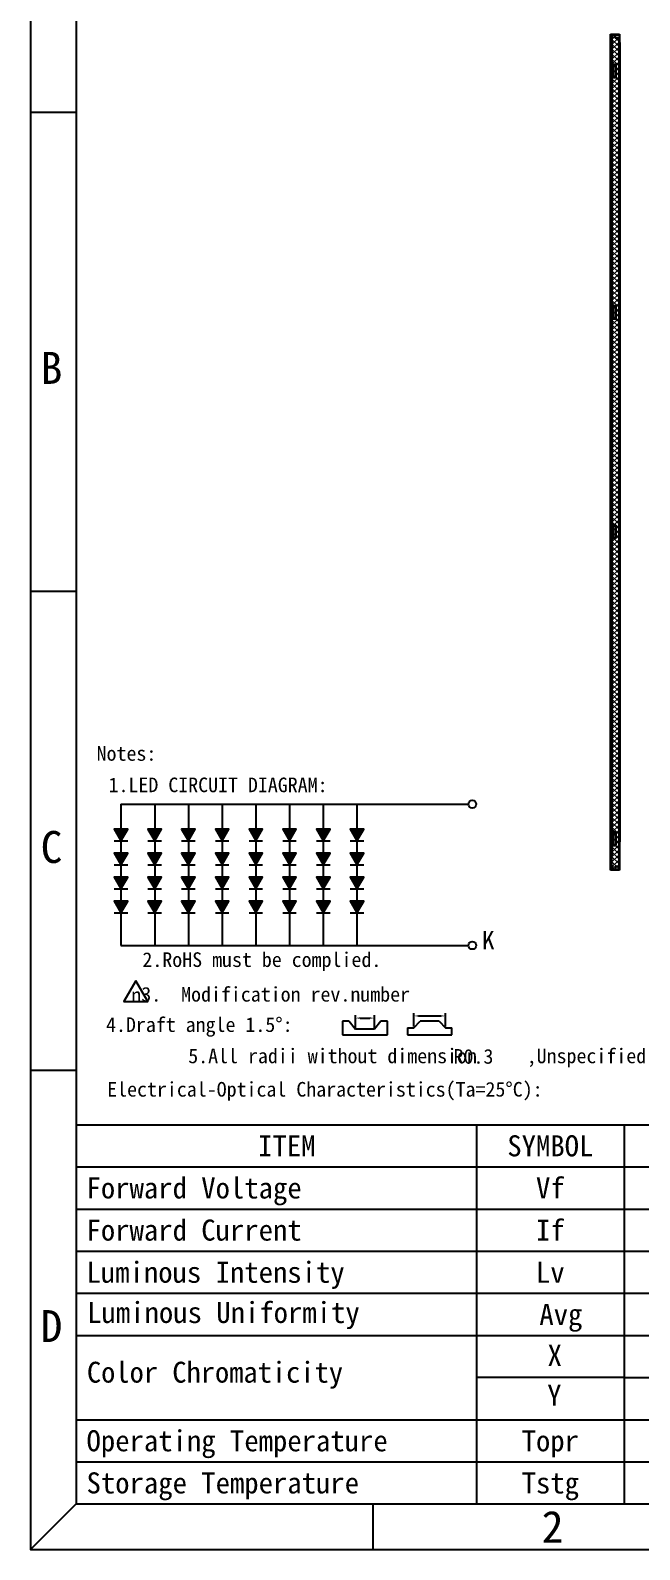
# Model space of a CAD drawing. Header units: millimetres. Extents: x 8997 to 11970, y 808 to 1592.
# Drawn here: x 8997 to 9163.5, y 807.9 to 1223.4 of the extents above; entities that cross this region are included whole.
import ezdxf
from ezdxf.enums import TextEntityAlignment as Align

# ---------------------------------------------------------------- set-up
doc = ezdxf.new("R2010")
doc.units = ezdxf.units.MM
for name, color, linetype in [('Bezel l', 22, 'Continuous'), ('FPC', 40, 'Continuous'), ('Housing', 7, 'Continuous'), ('OBJ-FRAME', 4, 'Continuous')]:
    doc.layers.add(name, color=color, linetype=linetype)
doc.layers.add('Tape', color=5, linetype='Continuous', lineweight=15)
doc.layers.add('圖框', color=7, linetype='Continuous', lineweight=18)
doc.styles.get("Standard").update_dxf_attribs({"font": 'simhei.ttf'})
doc.styles.add('STYLE1', font='')
doc.styles.add('汉字', font='')
doc.styles.get('STYLE1').set_extended_font_data('KaiTi_GB2312')
doc.styles.get('汉字').set_extended_font_data('NSimSun')

msp = doc.modelspace()

# ---------------------------------------------------------------- hatches: boundary and pattern name
at = {"layer": 'Tape', "lineweight": 0}
h = msp.add_hatch(dxfattribs=at)
h.set_pattern_fill('ANSI37', color=4, scale=0.3, style=0)
h.set_pattern_definition([(45, (-1011.5183, 9696.5256), (-0.67351921, 0.67351921), []), (135, (-1011.5183, 9696.5256), (-0.67351921, -0.67351921), [])])
h.paths.add_polyline_path([(9155.46, 1222.348), (9155.46, 993.748), (9158.04, 993.748), (9158.04, 1222.348)])

# ---------------------------------------------------------------- linework, layer by layer
at = {"color": 0}
for p, q in [((9021.706, 1011.787), (9021.706, 973.136)), ((9021.706, 1011.787), (9116.665, 1011.787)), ((9030.922, 1011.787), (9030.922, 973.136)), ((9040.138, 1011.787), (9040.138, 973.136)), ((9049.354, 1011.787), (9049.354, 973.136)), ((9058.57, 1011.787), (9058.57, 973.136)), ((9067.786, 1011.787), (9067.786, 973.136)), ((9077.002, 1011.787), (9077.002, 973.136)), ((9086.218, 1011.787), (9086.218, 973.136)), ((9019.859, 1001.757), (9023.552, 1001.757)), ((9029.075, 1001.757), (9032.768, 1001.757)), ((9038.291, 1001.757), (9041.984, 1001.757)), ((9047.507, 1001.757), (9051.2, 1001.757)), ((9056.723, 1001.757), (9060.416, 1001.757)), ((9065.939, 1001.757), (9069.632, 1001.757)), ((9075.155, 1001.757), (9078.848, 1001.757)), ((9084.371, 1001.757), (9088.064, 1001.757)), ((9019.859, 995.198), (9023.552, 995.198)), ((9029.075, 995.198), (9032.768, 995.198)), ((9038.291, 995.198), (9041.984, 995.198)), ((9047.507, 995.198), (9051.2, 995.198)), ((9056.723, 995.198), (9060.416, 995.198)), ((9065.939, 995.198), (9069.632, 995.198)), ((9075.155, 995.198), (9078.848, 995.198)), ((9084.371, 995.198), (9088.064, 995.198)), ((9019.859, 988.64), (9023.552, 988.64)), ((9029.075, 988.64), (9032.768, 988.64)), ((9038.291, 988.64), (9041.984, 988.64)), ((9047.507, 988.64), (9051.2, 988.64)), ((9056.723, 988.64), (9060.416, 988.64)), ((9065.939, 988.64), (9069.632, 988.64)), ((9075.155, 988.64), (9078.848, 988.64)), ((9084.371, 988.64), (9088.064, 988.64)), ((9019.859, 982.082), (9023.552, 982.082)), ((9029.075, 982.082), (9032.768, 982.082)), ((9038.291, 982.082), (9041.984, 982.082)), ((9047.507, 982.082), (9051.2, 982.082)), ((9056.723, 982.082), (9060.416, 982.082)), ((9065.939, 982.082), (9069.632, 982.082)), ((9075.155, 982.082), (9078.848, 982.082)), ((9084.371, 982.082), (9088.064, 982.082)), ((9021.706, 973.136), (9116.665, 973.136)), ((9082.293, 952.383), (9082.293, 948.704)), ((9084.107, 952.383), (9082.293, 952.383)), ((9084.107, 952.383), (9085.827, 950.193)), ((9085.827, 950.623), (9085.827, 954.037)), ((9087.116, 953.266), (9089.695, 953.266)), ((9090.984, 950.623), (9090.984, 954.037)), ((9092.704, 952.383), (9090.984, 950.193)), ((9094.518, 952.383), (9092.704, 952.383)), ((9094.518, 948.704), (9094.518, 952.383)), ((9101.789, 950.998), (9101.789, 954.582)), ((9101.789, 950.569), (9103.508, 952.383)), ((9103.079, 953.846), (9109.096, 953.846)), ((9108.666, 952.383), (9103.508, 952.383)), ((9108.666, 952.383), (9110.386, 950.569)), ((9110.386, 950.998), (9110.386, 954.582)), ((9082.293, 948.704), (9094.518, 948.704)), ((9090.984, 950.193), (9085.827, 950.193)), ((9100.01, 950.569), (9100.01, 948.704)), ((9100.01, 950.569), (9101.789, 950.569)), ((9100.01, 948.704), (9112.165, 948.704)), ((9110.386, 950.569), (9112.165, 950.569)), ((9112.165, 948.704), (9112.165, 950.569))]:
    msp.add_line(p, q, dxfattribs=at)
for points in [[(9021.706, 1001.757), (9023.552, 1004.954), (9019.859, 1004.954)], [(9030.922, 1001.757), (9032.768, 1004.954), (9029.075, 1004.954)], [(9040.138, 1001.757), (9041.984, 1004.954), (9038.291, 1004.954)], [(9049.354, 1001.757), (9051.2, 1004.954), (9047.507, 1004.954)], [(9058.57, 1001.757), (9060.416, 1004.954), (9056.723, 1004.954)], [(9067.786, 1001.757), (9069.632, 1004.954), (9065.939, 1004.954)], [(9077.002, 1001.757), (9078.848, 1004.954), (9075.155, 1004.954)], [(9086.218, 1001.757), (9088.064, 1004.954), (9084.371, 1004.954)], [(9021.706, 995.198), (9023.552, 998.396), (9019.859, 998.396)], [(9030.922, 995.198), (9032.768, 998.396), (9029.075, 998.396)], [(9040.138, 995.198), (9041.984, 998.396), (9038.291, 998.396)], [(9049.354, 995.198), (9051.2, 998.396), (9047.507, 998.396)], [(9058.57, 995.198), (9060.416, 998.396), (9056.723, 998.396)], [(9067.786, 995.198), (9069.632, 998.396), (9065.939, 998.396)], [(9077.002, 995.198), (9078.848, 998.396), (9075.155, 998.396)], [(9086.218, 995.198), (9088.064, 998.396), (9084.371, 998.396)], [(9021.706, 988.64), (9023.552, 991.838), (9019.859, 991.838)], [(9030.922, 988.64), (9032.768, 991.838), (9029.075, 991.838)], [(9040.138, 988.64), (9041.984, 991.838), (9038.291, 991.838)], [(9049.354, 988.64), (9051.2, 991.838), (9047.507, 991.838)], [(9058.57, 988.64), (9060.416, 991.838), (9056.723, 991.838)], [(9067.786, 988.64), (9069.632, 991.838), (9065.939, 991.838)], [(9077.002, 988.64), (9078.848, 991.838), (9075.155, 991.838)], [(9086.218, 988.64), (9088.064, 991.838), (9084.371, 991.838)], [(9021.706, 982.082), (9023.552, 985.279), (9019.859, 985.279)], [(9030.922, 982.082), (9032.768, 985.279), (9029.075, 985.279)], [(9040.138, 982.082), (9041.984, 985.279), (9038.291, 985.279)], [(9049.354, 982.082), (9051.2, 985.279), (9047.507, 985.279)], [(9058.57, 982.082), (9060.416, 985.279), (9056.723, 985.279)], [(9067.786, 982.082), (9069.632, 985.279), (9065.939, 985.279)], [(9077.002, 982.082), (9078.848, 985.279), (9075.155, 985.279)], [(9086.218, 982.082), (9088.064, 985.279), (9084.371, 985.279)], [(9025.765, 963.479), (9022.496, 957.818), (9029.033, 957.818)]]:
    msp.add_lwpolyline(points, close=True, dxfattribs=at)
for centre in [(9117.731, 1011.787), (9117.731, 973.136)]:
    msp.add_circle(centre, 1.066, dxfattribs=at)
for points in [[(9019.859, 1004.954), (9023.552, 1004.954), (9021.706, 1001.757)], [(9029.075, 1004.954), (9032.768, 1004.954), (9030.922, 1001.757)], [(9038.291, 1004.954), (9041.984, 1004.954), (9040.138, 1001.757)], [(9047.507, 1004.954), (9051.2, 1004.954), (9049.354, 1001.757)], [(9056.723, 1004.954), (9060.416, 1004.954), (9058.57, 1001.757)], [(9065.939, 1004.954), (9069.632, 1004.954), (9067.786, 1001.757)], [(9075.155, 1004.954), (9078.848, 1004.954), (9077.002, 1001.757)], [(9084.371, 1004.954), (9088.064, 1004.954), (9086.218, 1001.757)], [(9019.859, 998.396), (9023.552, 998.396), (9021.706, 995.198)], [(9029.075, 998.396), (9032.768, 998.396), (9030.922, 995.198)], [(9038.291, 998.396), (9041.984, 998.396), (9040.138, 995.198)], [(9047.507, 998.396), (9051.2, 998.396), (9049.354, 995.198)], [(9056.723, 998.396), (9060.416, 998.396), (9058.57, 995.198)], [(9065.939, 998.396), (9069.632, 998.396), (9067.786, 995.198)], [(9075.155, 998.396), (9078.848, 998.396), (9077.002, 995.198)], [(9084.371, 998.396), (9088.064, 998.396), (9086.218, 995.198)], [(9019.859, 991.838), (9023.552, 991.838), (9021.706, 988.64)], [(9029.075, 991.838), (9032.768, 991.838), (9030.922, 988.64)], [(9038.291, 991.838), (9041.984, 991.838), (9040.138, 988.64)], [(9047.507, 991.838), (9051.2, 991.838), (9049.354, 988.64)], [(9056.723, 991.838), (9060.416, 991.838), (9058.57, 988.64)], [(9065.939, 991.838), (9069.632, 991.838), (9067.786, 988.64)], [(9075.155, 991.838), (9078.848, 991.838), (9077.002, 988.64)], [(9084.371, 991.838), (9088.064, 991.838), (9086.218, 988.64)], [(9019.859, 985.279), (9023.552, 985.279), (9021.706, 982.082)], [(9029.075, 985.279), (9032.768, 985.279), (9030.922, 982.082)], [(9038.291, 985.279), (9041.984, 985.279), (9040.138, 982.082)], [(9047.507, 985.279), (9051.2, 985.279), (9049.354, 982.082)], [(9056.723, 985.279), (9060.416, 985.279), (9058.57, 982.082)], [(9065.939, 985.279), (9069.632, 985.279), (9067.786, 982.082)], [(9075.155, 985.279), (9078.848, 985.279), (9077.002, 982.082)], [(9084.371, 985.279), (9088.064, 985.279), (9086.218, 982.082)], [(9087.116, 953.481), (9087.116, 953.051), (9085.827, 953.266)], [(9089.695, 953.481), (9089.695, 953.051), (9090.827, 953.266)], [(9103.079, 954.061), (9103.079, 953.631), (9101.789, 953.846)], [(9109.096, 954.061), (9109.096, 953.631), (9110.386, 953.846)]]:
    msp.add_solid(points, dxfattribs=at)
at = {"layer": 'Bezel l'}
for p, q in [((9155.49, 1222.098), (9155.49, 993.998)), ((9157.86, 1222.298), (9155.69, 1222.298)), ((9156.76, 1221.598), (9156.76, 1222.098)), ((9157.86, 1222.098), (9157.86, 1222.298)), ((9157.56, 1221.298), (9157.06, 1221.298)), ((9157.86, 995.098), (9157.86, 1220.998)), ((9155.69, 993.798), (9157.86, 993.798)), ((9156.76, 994.498), (9156.76, 993.998)), ((9156.76, 993.998), (9157.86, 993.998)), ((9157.06, 994.798), (9157.56, 994.798)), ((9157.86, 993.798), (9157.86, 993.998))]:
    msp.add_line(p, q, dxfattribs=at)
for points in [[(9156.28, 1210.498), (9156.86, 1210.498, 0.4142136), (9157.06, 1210.698), (9157.06, 1213.898, 0.4142136), (9156.86, 1214.098), (9156.28, 1214.098, 0.4142136), (9156.08, 1213.898), (9156.08, 1210.698, 0.4142136)], [(9156.28, 1144.498), (9156.86, 1144.498, 0.4142136), (9157.06, 1144.698), (9157.06, 1147.898, 0.4142136), (9156.86, 1148.098), (9156.28, 1148.098, 0.4142136), (9156.08, 1147.898), (9156.08, 1144.698, 0.4142136)], [(9156.28, 1084.498), (9156.86, 1084.498, 0.4142136), (9157.06, 1084.698), (9157.06, 1087.898, 0.4142136), (9156.86, 1088.098), (9156.28, 1088.098, 0.4142136), (9156.08, 1087.898), (9156.08, 1084.698, 0.4142136)], [(9156.28, 1000.498), (9156.86, 1000.498, 0.4142136), (9157.06, 1000.698), (9157.06, 1003.898, 0.4142136), (9156.86, 1004.098), (9156.28, 1004.098, 0.4142136), (9156.08, 1003.898), (9156.08, 1000.698, 0.4142136)]]:
    msp.add_lwpolyline(points, format="xyb", close=True, dxfattribs=at)
for centre, radius, start, end in [((9155.69, 1222.098), 0.2, 90, 180), ((9157.06, 1221.598), 0.3, 180, 270), ((9157.56, 1220.998), 0.3, 360, 90), ((9155.69, 993.998), 0.2, 180, 270), ((9157.06, 994.498), 0.3, 90, 180), ((9157.56, 995.098), 0.3, 270, 0)]:
    msp.add_arc(centre, radius, start, end, dxfattribs=at)
at = {"layer": 'FPC'}
for p, q in [((9158.06, 1220.07), (9158.01, 1220.07)), ((9158.06, 1220.07), (9158.06, 1001.504)), ((9158.06, 1001.504), (9158.01, 1001.504))]:
    msp.add_line(p, q, dxfattribs=at)
at = {"layer": 'Housing', "color": 0, "lineweight": 0}
for p, q in [((9156.06, 997.748), (9156.06, 1221.998)), ((9156.06, 1221.998), (9158.01, 1221.998)), ((9156.56, 1221.998), (9157.06, 1222.298)), ((9157.06, 1222.298), (9157.36, 1222.298)), ((9157.36, 1221.998), (9157.36, 1222.298)), ((9158.01, 1221.998), (9158.01, 994.098)), ((9156.06, 1221.498), (9158.01, 1221.498)), ((9156.26, 1213.798), (9156.26, 1210.798)), ((9156.26, 1213.798), (9157.06, 1213.798)), ((9156.76, 1210.798), (9156.76, 1213.798)), ((9157.06, 1210.798), (9157.06, 1213.798)), ((9156.26, 1210.798), (9157.06, 1210.798)), ((9156.26, 1147.798), (9156.26, 1144.798)), ((9156.26, 1147.798), (9157.06, 1147.798)), ((9156.76, 1144.798), (9156.76, 1147.798)), ((9157.06, 1144.798), (9157.06, 1147.798)), ((9156.26, 1144.798), (9157.06, 1144.798)), ((9156.26, 1087.798), (9157.06, 1087.798)), ((9156.26, 1087.798), (9156.26, 1084.798)), ((9156.26, 1084.798), (9157.06, 1084.798)), ((9156.76, 1084.798), (9156.76, 1087.798)), ((9157.06, 1084.798), (9157.06, 1087.798)), ((9156.26, 1003.798), (9157.06, 1003.798)), ((9156.26, 1003.798), (9156.26, 1000.798)), ((9156.76, 1000.798), (9156.76, 1003.798)), ((9157.06, 1000.798), (9157.06, 1003.798)), ((9155.94, 997.748), (9156.06, 997.748)), ((9155.94, 994.098), (9155.94, 997.748)), ((9156.26, 1000.798), (9157.06, 1000.798)), ((9155.94, 994.598), (9158.01, 994.598)), ((9155.94, 994.098), (9158.01, 994.098)), ((9157.06, 993.798), (9156.26, 994.098)), ((9157.36, 993.798), (9157.06, 993.798)), ((9157.36, 994.098), (9157.36, 993.798))]:
    msp.add_line(p, q, dxfattribs=at)
at = {"layer": 'OBJ-FRAME', "color": 0}
for p, q in [((9009.413, 924.08), (9297.543, 924.08)), ((9118.903, 924.08), (9118.903, 820.353)), ((9159.241, 924.08), (9159.241, 820.353)), ((9009.413, 912.555), (9417.13, 912.555)), ((9009.413, 901.029), (9297.543, 901.029)), ((9009.413, 889.504), (9297.543, 889.504)), ((9009.413, 877.979), (9297.543, 877.979)), ((9009.413, 866.454), (9297.543, 866.454)), ((9159.241, 854.929), (9118.903, 854.929)), ((9159.241, 854.929), (9260.086, 854.929)), ((9009.413, 843.403), (9417.13, 843.403)), ((9009.413, 831.878), (9297.543, 831.878))]:
    msp.add_line(p, q, dxfattribs=at)
at = {"layer": 'Tape', "color": 4, "lineweight": 0}
msp.add_line((9157.86, 1222.098), (9156.76, 1222.098), dxfattribs=at)
at = {"layer": 'Tape'}
msp.add_lwpolyline([(9155.46, 1222.348), (9158.04, 1222.348), (9158.04, 993.748), (9155.46, 993.748)], close=True, dxfattribs=at)
at = {"layer": '圖框', "lineweight": 25}
for p, q in [((9009.431, 1319.553), (9009.431, 820.353)), ((9009.431, 1200.993), (8996.951, 1200.993)), ((9009.431, 1069.953), (8996.951, 1069.953)), ((9009.431, 938.913), (8996.951, 938.913)), ((9009.431, 820.353), (8996.951, 807.873)), ((9009.431, 820.353), (9725.783, 820.353)), ((9090.551, 820.353), (9090.551, 807.873))]:
    msp.add_line(p, q, dxfattribs=at)
msp.add_lwpolyline([(8996.951, 1332.033), (8996.951, 807.873), (9738.263, 807.873), (9738.263, 1332.033)], close=True, dxfattribs=at)

# ---------------------------------------------------------------- texts
at = {"color": 0}
for s, p in [('Notes:', (9023.215, 1025.614)), ('2.RoHS must be complied.', (9060.222, 968.786)), ('n', (9025.87, 959.57)), ('3.  Modification rev.number', (9063.999, 959.857)), ('5.All radii without dimension     ,Unspecified Tolerances is:  ', (9125.813, 942.472))]:
    msp.add_text(s, height=4, dxfattribs=at).set_placement(p, align=Align.MIDDLE)
for s, height, p in [('1.LED CIRCUIT DIAGRAM:', 4, (9018.317, 1015.051)), ('K', 5, (9120.417, 972.042)), ('4.Draft angle 1.5%%d:', 4, (9017.627, 949.473)), ('Electrical-Optical Characteristics(Ta=25%%dC):', 4, (9017.94, 931.783))]:
    msp.add_text(s, height=height, dxfattribs=at).set_placement(p)
msp.add_text('R0.3', height=4, dxfattribs=at).set_placement((9118.06, 940.783), align=Align.CENTER)
at = {"color": 0, "style": '汉字'}
for s, height, p in [('X', 5.763, (9140.268, 861.016)), ('Y', 5.763, (9140.165, 850.137)), ('Topr', 5.7626, (9139.072, 837.644)), ('Tstg', 5.7626, (9139.072, 826.119))]:
    msp.add_text(s, height=height, dxfattribs=at).set_placement(p, align=Align.MIDDLE_CENTER)
at = {"layer": 'OBJ-FRAME', "color": 0, "style": '汉字'}
for s, p in [('ITEM', (9067.039, 918.32)), ('SYMBOL', (9139.072, 918.32)), ('Vf', (9139.072, 906.795)), ('If', (9139.072, 895.27)), ('Lv', (9139.072, 883.744)), ('Avg', (9141.953, 872.219))]:
    msp.add_text(s, height=5.7626, dxfattribs=at).set_placement(p, align=Align.MIDDLE_CENTER)
for s, height, p in [('Forward Voltage', 5.7626, (9012.295, 906.795)), ('Forward Current', 5.7626, (9012.295, 895.27)), ('Luminous Intensity', 5.7626, (9012.295, 883.744)), ('Luminous Uniformity', 5.7626, (9012.48, 872.736)), ('Color Chromaticity', 5.71686, (9012.404, 856.397)), ('Operating Temperature', 5.7626, (9012.295, 837.644)), ('Storage Temperature', 5.7626, (9012.295, 826.119))]:
    msp.add_text(s, height=height, dxfattribs=at).set_placement(p, align=Align.MIDDLE_LEFT)
at = {"layer": '圖框', "lineweight": 25, "char_height": 8.736, "width": 87.64391, "style": 'STYLE1'}
for s, insert, attachment_point in [('B', (9005.687, 1135.473), 3), ('C', (9005.687, 1004.433), 3), ('D', (9005.687, 873.393), 3), ('2', (9136.727, 809.745), 7)]:
    msp.add_mtext(s, dxfattribs=dict(at, insert=insert, attachment_point=attachment_point))

doc.saveas('drawing.dxf')
